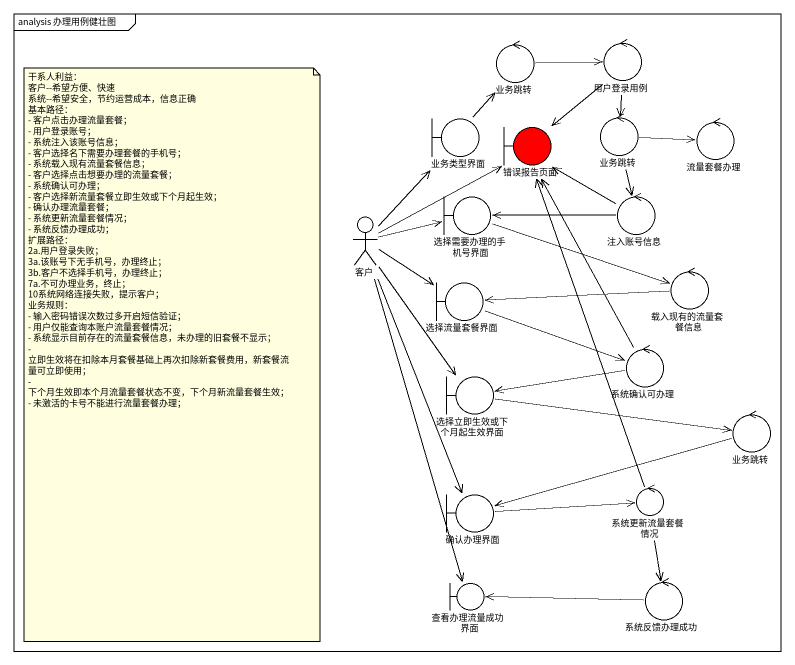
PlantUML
@startuml
mainframe analysis 办理用例健壮图
control 业务跳转
control 用户登录用例
boundary 业务类型界面
boundary 错误报告页面 #FF0000
control "业务跳转" as 业务跳转_2
control 流量套餐办理
actor 客户
boundary 选择需要办理的手机号界面
control 注入账号信息
boundary 选择流量套餐界面
control 载入现有的流量套餐信息
boundary 选择立即生效或下个月起生效界面
control 系统确认可办理
control "业务跳转" as 业务跳转_3
control 系统更新流量套餐情况
boundary 确认办理界面
boundary 查看办理流量成功界面
control 系统反馈办理成功
业务跳转 -right-> 用户登录用例
用户登录用例 --> 错误报告页面
用户登录用例 --> 业务跳转_2
业务类型界面 -up-> 业务跳转
业务跳转_2 -right-> 流量套餐办理
业务跳转_2 --> 注入账号信息
客户 -up-> 业务类型界面
客户 -up-> 错误报告页面
客户 -right-> 选择需要办理的手机号界面
客户 -right-> 选择流量套餐界面
客户 --> 选择立即生效或下个月起生效界面
客户 --> 确认办理界面
客户 --> 查看办理流量成功界面
选择需要办理的手机号界面 -right-> 载入现有的流量套餐信息
注入账号信息 -up-> 错误报告页面
注入账号信息 -left-> 选择需要办理的手机号界面
选择流量套餐界面 -right-> 系统确认可办理
载入现有的流量套餐信息 -left-> 选择流量套餐界面
选择立即生效或下个月起生效界面 -right-> 业务跳转_3
系统确认可办理 -up-> 错误报告页面
系统确认可办理 -left-> 选择立即生效或下个月起生效界面
业务跳转_3 -left-> 确认办理界面
系统更新流量套餐情况 -up-> 错误报告页面
系统更新流量套餐情况 --> 系统反馈办理成功
确认办理界面 -right-> 系统更新流量套餐情况
系统反馈办理成功 -left-> 查看办理流量成功界面
note as N1
  干系人利益：
  客户--希望方便、快速
  系统--希望安全，节约运营成本，信息正确
  基本路径：
  - 客户点击办理流量套餐；
  - 用户登录账号；
  - 系统注入该账号信息；
  - 客户选择名下需要办理套餐的手机号；
  - 系统载入现有流量套餐信息；
  - 客户选择点击想要办理的流量套餐；
  - 系统确认可办理；
  - 客户选择新流量套餐立即生效或下个月起生效；
  - 确认办理流量套餐；
  - 系统更新流量套餐情况；
  - 系统反馈办理成功；
  扩展路径：
  2a.用户登录失败；
  3a.该账号下无手机号，办理终止；
  3b.客户不选择手机号，办理终止；
  7a.不可办理业务，终止；
  10系统网络连接失败，提示客户；
  业务规则：
  - 输入密码错误次数过多开启短信验证；
  - 用户仅能查询本账户流量套餐情况；
  - 系统显示目前存在的流量套餐信息，未办理的旧套餐不显示；
  - 立即生效将在扣除本月套餐基础上再次扣除新套餐费用，新套餐流量可立即使用；
  - 下个月生效即本个月流量套餐状态不变，下个月新流量套餐生效；
  - 未激活的卡号不能进行流量套餐办理；
end note
@enduml
